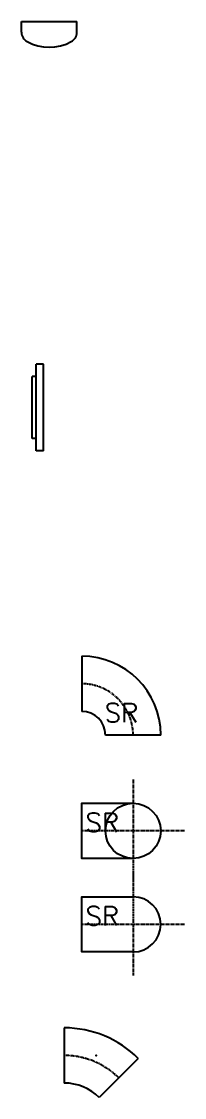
# Model space of a CAD drawing. Extents: x -181672 to 290600, y -29000 to 395522.
# Drawn here: x -175786 to -175142, y 29746 to 34015 of the extents above; entities that cross this region are included whole.
import ezdxf

# ---------------------------------------------------------------- set-up
doc = ezdxf.new("R2010")
doc.units = 0
doc.header["$LTSCALE"] = 10
doc.linetypes.add('XFM7P20PCW$0$CENTER', pattern=[2, 1.25, -0.25, 0.25, -0.25])
doc.styles.add('XFM7P20PCW$0$Standard', font='txt.shx', dxfattribs={"bigfont": 'chineset.shx'})

# ---------------------------------------------------------------- blocks, each defined once
blk = doc.blocks.new('XFM7P20PCW$0$A$C5F376116')
for p, q in [((0, 312.7), (0, 93.7)), ((312.7, 0), (93.7, 0))]:
    blk.add_line(p, q)
for radius in [312.7, 93.7]:
    blk.add_arc((0, 0), radius, 0, 90)
at = {"color": 1, "linetype": 'XFM7P20PCW$0$CENTER'}
blk.add_arc((0, 0), 203.2, 0, 90, dxfattribs=at)
at = {"color": 0, "style": 'XFM7P20PCW$0$Standard'}
blk.add_text('SR', height=75, dxfattribs=at).set_placement((91.2, 50.4))
blk = doc.blocks.new('XFM7P20PCW$0$A$C03461BB6')
at = {"color": 1, "linetype": 'XFM7P20PCW$0$CENTER'}
for p, q in [((0, 203.2), (0, -203.2)), ((203.2, 0), (-203.2, 0))]:
    blk.add_line(p, q, dxfattribs=at)
at = {"color": 0}
blk.add_lwpolyline([(0, -109.5), (-203.2, -109.5), (-203.2, 109.5), (0, 109.5)], dxfattribs=at)
blk.add_circle((0, 0), 109.5, dxfattribs=at)
at = {"color": 0, "style": 'XFM7P20PCW$0$Standard'}
blk.add_text('SR', height=75, dxfattribs=at).set_placement((-188.3, -4.4))
blk = doc.blocks.new('XFM7P20PCW$0$A$C5F2A0C79')
at = {"color": 1, "linetype": 'XFM7P20PCW$0$CENTER'}
for p, q in [((0, 203.2), (0, -203.2)), ((203.2, 0), (-203.2, 0))]:
    blk.add_line(p, q, dxfattribs=at)
at = {"color": 0}
blk.add_lwpolyline([(0, -109.5), (-203.2, -109.5), (-203.2, 109.5), (0, 109.5)], dxfattribs=at)
blk.add_arc((0, 0), 109.5, 270, 90, dxfattribs=at)
at = {"color": 0, "style": 'XFM7P20PCW$0$Standard'}
blk.add_text('SR', height=75, dxfattribs=at).set_placement((-188.3, -4.4))
blk = doc.blocks.new('XFM7P20PCW$0$A$C6F0327C1')
blk.add_line((0, 276.3), (0, 57.2))
at = {"color": 0}
blk.add_line((293, 154.9), (138.1, 0), dxfattribs=at)
for radius in [414.3, 195.3]:
    blk.add_arc((0, -138.1), radius, 45, 90)
at = {"color": 1, "linetype": 'XFM7P20PCW$0$CENTER'}
blk.add_arc((0, -138.1), 304.8, 45, 90, dxfattribs=at)
at = {"color": 0}
blk.add_point((126.3, 166.7), dxfattribs=at)
blk = doc.blocks.new('XFM7P20PCW$0$Ca-200')
for p, q in [((-10.95, 0), (10.95, 0)), ((10.95, -4.27), (10.95, 0)), ((-10.95, -4.27), (-10.95, 0))]:
    blk.add_line(p, q)
for centre, radius, start, end in [((-6.76, -4.27), 4.2, 180, 241.9082), ((6.76, -4.27), 4.2, 298.0918, 0), ((0, 8.39), 18.55, 241.9082, 298.0918)]:
    blk.add_arc(centre, radius, start, end)
blk = doc.blocks.new('XFM7P20PCW$0$SL200')
for p, q in [((4.445, 17.145), (1.5875, 17.145)), ((1.5875, -17.145), (1.5875, 17.145)), ((4.445, -17.145), (4.445, 17.145)), ((1.5875, 12.303125), (0, 12.303125)), ((0, -12.303125), (0, 12.303125)), ((1.5875, -12.303125), (0, -12.303125)), ((4.445, -17.145), (1.5875, -17.145))]:
    blk.add_line(p, q)
blk = doc.blocks.new('XFM7P20PCW')
at = {"xscale": 10, "yscale": 10, "zscale": 10}
blk.add_blockref('XFM7P20PCW$0$Ca-200', (-175676.77198, 34015.09189), dxfattribs=at)
at = {"color": 0, "xscale": 10, "yscale": 10, "zscale": 10}
blk.add_blockref('XFM7P20PCW$0$SL200', (-175743.82348, 32483.67684), dxfattribs=at)
at = {"color": 0}
for name, p in [('XFM7P20PCW$0$A$C5F376116', (-175547.92629, 31184.24529)), ('XFM7P20PCW$0$A$C03461BB6', (-175344.72629, 30803.93724)), ('XFM7P20PCW$0$A$C5F2A0C79', (-175344.72629, 30432.80261)), ('XFM7P20PCW$0$A$C6F0327C1', (-175617.05071, 29746.0698))]:
    blk.add_blockref(name, p, dxfattribs=at)

msp = doc.modelspace()

# ---------------------------------------------------------------- block references
msp.add_blockref('XFM7P20PCW', (0, 0))

doc.saveas('drawing.dxf')
